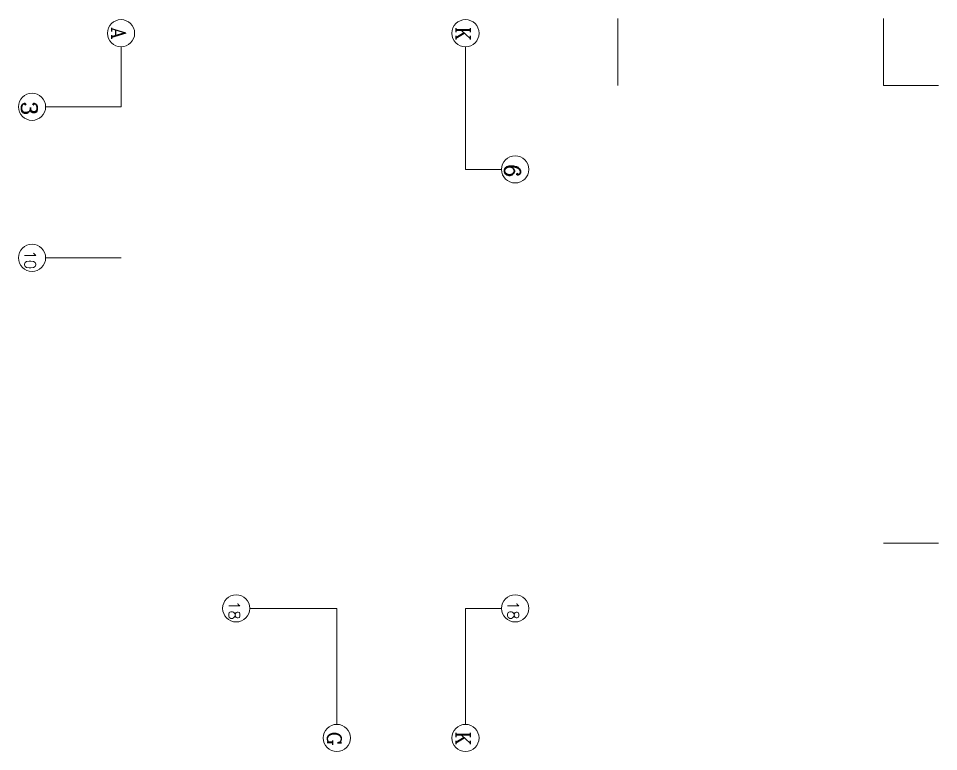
# Model space of a CAD drawing. Header units: millimetres. Extents: x -186019 to 257600, y -73860 to 134785.
# Drawn here: x -183995 to -48808, y -73860 to 33868 of the extents above; entities that cross this region are included whole.
import ezdxf

# ---------------------------------------------------------------- set-up
doc = ezdxf.new("R2010")
doc.units = ezdxf.units.MM
for name, color, linetype, lineweight in [('AXIS', 7, 'Continuous', 13), ('AXIS_TEXT', 7, 'Continuous', 13), ('轴网_dwg', 8, 'Continuous', 13)]:
    doc.layers.add(name, color=color, linetype=linetype, lineweight=lineweight)
doc.styles.add('Complex', font='complex_.ttf', dxfattribs={"height": 2125.918487})
doc.styles.add('Complex_1', font='complex_.ttf', dxfattribs={"height": 2076.300182})
doc.styles.add('Complex_2', font='complex_.ttf', dxfattribs={"height": 2329.740824})
doc.styles.add('Complex_3', font='complex_.ttf', dxfattribs={"height": 1642.227474})

# ---------------------------------------------------------------- blocks, each defined once
blk = doc.blocks.new('轴网_dwg-2312446-1F')
at = {"layer": 'AXIS'}
for p, q in [((218041, 192828), (218041, 202711)), ((145041, 167528), (133965, 167528)), ((257041, 125628), (265151, 125628))]:
    blk.add_line(p, q, dxfattribs=at)
at = {"layer": 'AXIS', "flags": 128}
for points in [[(257041, 202711), (257041, 192828), (265151, 192828)], [(145041, 198528), (145041, 189728), (133965, 189728)], [(195641, 198528), (195641, 180528), (200941, 180528)], [(176741, 98983), (176741, 116028), (163965, 116028)], [(195641, 98983), (195641, 116028), (200941, 116028)]]:
    blk.add_lwpolyline(points, dxfattribs=at)
at = {"layer": 'AXIS'}
for centre in [(145041, 200528), (195641, 200528), (131965, 189728), (202941, 180528), (131965, 167528), (161965, 116028), (202941, 116028), (176741, 96983), (195641, 96983)]:
    blk.add_circle(centre, 2000, dxfattribs=at)
at = {"layer": 'AXIS_TEXT', "attachment_point": 1, "rotation": 270, "line_spacing_factor": 1.141342}
for s, insert, char_height, width, style in [('\\fComplex|b0|i0|c134|p2|;A', (145744, 201439), 2125.92, 2544.64, 'Complex'), ('\\fComplex|b0|i0|c134|p2|;K', (196327, 201467), 2076.3, 2610.78, 'Complex_1'), ('\\fComplex|b0|i0|c134|p2|;3', (132736, 190505), 2329.74, 2648.8, 'Complex_2'), ('\\fComplex|b0|i0|c134|p2|;6', (203711, 181305), 2329.74, 2648.8, 'Complex_2'), ('10', (132508, 168662), 1642.2, 3278.13, 'Complex_3'), ('18', (162508, 117162), 1642.2, 3278.13, 'Complex_3'), ('18', (203484, 117162), 1642.2, 3278.13, 'Complex_3'), ('\\fComplex|b0|i0|c134|p2|;G', (177444, 97894), 2125.92, 2775.97, 'Complex'), ('\\fComplex|b0|i0|c134|p2|;K', (196327, 97923), 2076.3, 2610.78, 'Complex_1')]:
    blk.add_mtext(s, dxfattribs=dict(at, insert=insert, char_height=char_height, width=width, style=style))

msp = doc.modelspace()

# ---------------------------------------------------------------- block references
at = {"layer": '轴网_dwg', "color": 7}
msp.add_blockref('轴网_dwg-2312446-1F', (-313960, -168843), dxfattribs=at)

doc.saveas('drawing.dxf')
